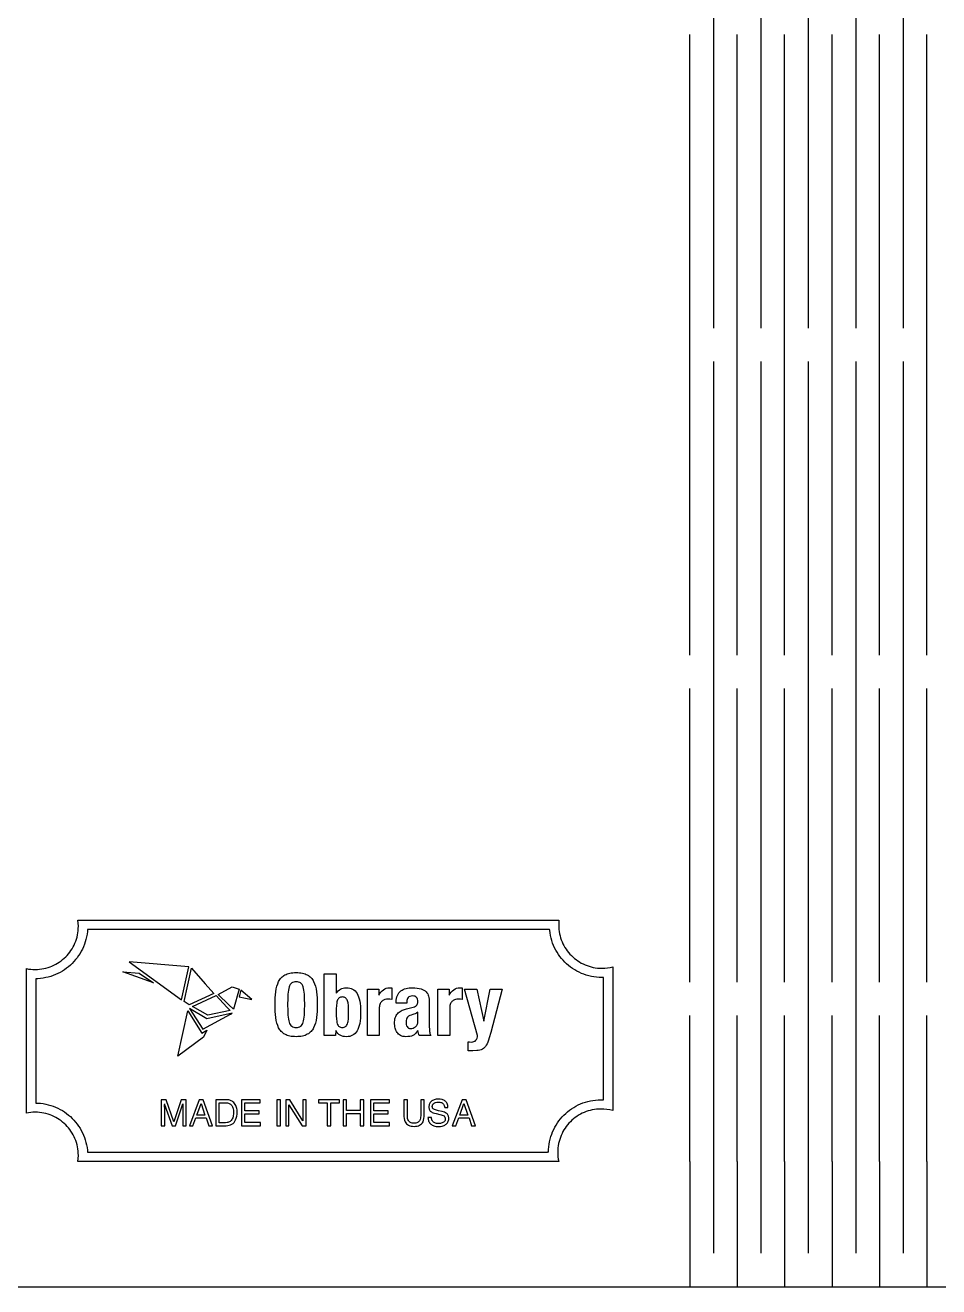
# Model space of a CAD drawing. Extents: x -104 to 104, y -72 to 72.
# Drawn here: x -69.4 to 0, y -72.4 to 23.4 of the extents above; entities that cross this region are included whole.
import ezdxf

# ---------------------------------------------------------------- set-up
doc = ezdxf.new("R2010")
doc.units = 0
doc.layers.get('0').update_dxf_attribs({"linetype": 'CONTINUOUS'})

msp = doc.modelspace()

# ---------------------------------------------------------------- linework, layer by layer
for p, q in [((-17.108, 47.559), (-17.108, 0.427)), ((-13.506, 47.559), (-13.506, 0.427)), ((-9.905, 47.559), (-9.905, 0.427)), ((-6.303, 47.559), (-6.303, 0.427)), ((-2.701, 47.559), (-2.701, 0.427)), ((-18.909, -24.409), (-18.909, 22.723)), ((-15.307, -24.409), (-15.307, 22.723)), ((-11.706, -24.409), (-11.706, 22.723)), ((-8.104, -24.409), (-8.104, 22.723)), ((-4.502, -24.409), (-4.502, 22.723)), ((-0.9, -24.409), (-0.9, 22.723)), ((-17.108, -2.113), (-17.108, -60.325)), ((-13.506, -2.113), (-13.506, -69.85)), ((-9.905, -2.113), (-9.905, -69.85)), ((-6.303, -2.113), (-6.303, -60.325)), ((-2.701, -2.113), (-2.701, -69.85)), ((-18.909, -49.246), (-18.909, -26.949)), ((-15.307, -49.246), (-15.307, -26.949)), ((-11.706, -49.246), (-11.706, -26.949)), ((-8.104, -49.246), (-8.104, -26.949)), ((-4.502, -49.246), (-4.502, -26.949)), ((-0.9, -49.246), (-0.9, -26.949)), ((-65.368, -44.557), (-28.843, -44.557)), ((-65.344, -44.781), (-65.368, -44.557)), ((-65.336, -45.01), (-65.344, -44.781)), ((-65.34, -45.179), (-65.336, -45.01)), ((-28.857, -44.734), (-28.863, -44.914)), ((-28.863, -44.914), (-28.858, -45.083)), ((-28.843, -44.557), (-28.857, -44.734)), ((-65.535, -46.139), (-65.484, -45.986)), ((-65.484, -45.986), (-65.439, -45.83)), ((-65.439, -45.83), (-65.403, -45.672)), ((-65.403, -45.672), (-65.374, -45.51)), ((-65.374, -45.51), (-65.353, -45.346)), ((-65.353, -45.346), (-65.34, -45.179)), ((-64.715, -45.812), (-64.76, -46.005)), ((-64.68, -45.616), (-64.715, -45.812)), ((-64.655, -45.417), (-64.68, -45.616)), ((-64.643, -45.259), (-64.655, -45.417)), ((-29.548, -45.259), (-64.643, -45.259)), ((-29.544, -45.321), (-29.548, -45.259)), ((-29.518, -45.52), (-29.544, -45.321)), ((-29.483, -45.716), (-29.518, -45.52)), ((-29.439, -45.909), (-29.483, -45.716)), ((-29.385, -46.098), (-29.439, -45.909)), ((-28.858, -45.083), (-28.846, -45.25)), ((-28.846, -45.25), (-28.825, -45.414)), ((-28.825, -45.414), (-28.796, -45.576)), ((-28.796, -45.576), (-28.759, -45.734)), ((-28.759, -45.734), (-28.715, -45.89)), ((-28.715, -45.89), (-28.664, -46.043)), ((-65.988, -46.974), (-65.897, -46.845)), ((-65.897, -46.845), (-65.811, -46.712)), ((-65.811, -46.712), (-65.732, -46.574)), ((-65.732, -46.574), (-65.66, -46.433)), ((-65.66, -46.433), (-65.594, -46.288)), ((-65.594, -46.288), (-65.535, -46.139)), ((-65.116, -46.909), (-65.212, -47.076)), ((-65.028, -46.738), (-65.116, -46.909)), ((-64.948, -46.561), (-65.028, -46.738)), ((-64.876, -46.38), (-64.948, -46.561)), ((-64.814, -46.195), (-64.876, -46.38)), ((-64.76, -46.005), (-64.814, -46.195)), ((-29.323, -46.284), (-29.385, -46.098)), ((-29.251, -46.465), (-29.323, -46.284)), ((-29.172, -46.641), (-29.251, -46.465)), ((-29.084, -46.813), (-29.172, -46.641)), ((-28.988, -46.98), (-29.084, -46.813)), ((-28.664, -46.043), (-28.605, -46.192)), ((-28.605, -46.192), (-28.539, -46.337)), ((-28.539, -46.337), (-28.467, -46.478)), ((-28.467, -46.478), (-28.388, -46.616)), ((-28.388, -46.616), (-28.303, -46.749)), ((-28.303, -46.749), (-28.211, -46.878)), ((-28.211, -46.878), (-28.114, -47.002)), ((-67.196, -47.968), (-67.055, -47.896)), ((-67.055, -47.896), (-66.917, -47.817)), ((-66.917, -47.817), (-66.784, -47.731)), ((-66.784, -47.731), (-66.655, -47.64)), ((-66.655, -47.64), (-66.531, -47.542)), ((-66.531, -47.542), (-66.412, -47.439)), ((-66.412, -47.439), (-66.298, -47.331)), ((-66.298, -47.331), (-66.189, -47.217)), ((-66.189, -47.217), (-66.086, -47.098)), ((-66.086, -47.098), (-65.988, -46.974)), ((-65.802, -47.827), (-65.94, -47.959)), ((-65.67, -47.689), (-65.802, -47.827)), ((-65.545, -47.544), (-65.67, -47.689)), ((-65.427, -47.394), (-65.545, -47.544)), ((-65.316, -47.238), (-65.427, -47.394)), ((-65.212, -47.076), (-65.316, -47.238)), ((-61.474, -47.71), (-57.493, -50.602)), ((-56.956, -48.099), (-61.474, -47.71)), ((-28.884, -47.142), (-28.988, -46.98)), ((-28.773, -47.298), (-28.884, -47.142)), ((-28.655, -47.448), (-28.773, -47.298)), ((-28.53, -47.592), (-28.655, -47.448)), ((-28.398, -47.731), (-28.53, -47.592)), ((-28.26, -47.862), (-28.398, -47.731)), ((-28.116, -47.987), (-28.26, -47.862)), ((-28.114, -47.002), (-28.011, -47.121)), ((-28.011, -47.121), (-27.902, -47.235)), ((-27.902, -47.235), (-27.788, -47.343)), ((-27.788, -47.343), (-27.669, -47.446)), ((-27.669, -47.446), (-27.545, -47.544)), ((-27.545, -47.544), (-27.417, -47.635)), ((-27.417, -47.635), (-27.283, -47.721)), ((-27.283, -47.721), (-27.146, -47.8)), ((-27.146, -47.8), (-27.004, -47.872)), ((-27.004, -47.872), (-26.859, -47.938)), ((-69.272, -48.227), (-69.112, -48.255)), ((-69.272, -59.2), (-69.272, -48.227)), ((-69.112, -48.255), (-68.951, -48.275)), ((-68.951, -48.275), (-68.787, -48.288)), ((-68.787, -48.288), (-68.62, -48.292)), ((-68.62, -48.292), (-68.451, -48.288)), ((-68.451, -48.288), (-68.284, -48.275)), ((-68.284, -48.275), (-68.12, -48.254)), ((-68.12, -48.254), (-67.958, -48.225)), ((-67.958, -48.225), (-67.799, -48.189)), ((-67.799, -48.189), (-67.643, -48.144)), ((-67.643, -48.144), (-67.491, -48.093)), ((-67.435, -48.814), (-67.625, -48.868)), ((-67.491, -48.093), (-67.342, -48.034)), ((-67.25, -48.752), (-67.435, -48.814)), ((-67.342, -48.034), (-67.196, -47.968)), ((-67.068, -48.68), (-67.25, -48.752)), ((-66.892, -48.6), (-67.068, -48.68)), ((-66.72, -48.512), (-66.892, -48.6)), ((-66.553, -48.417), (-66.72, -48.512)), ((-66.391, -48.313), (-66.553, -48.417)), ((-66.235, -48.202), (-66.391, -48.313)), ((-66.085, -48.084), (-66.235, -48.202)), ((-65.94, -47.959), (-66.085, -48.084)), ((-59.62, -49.317), (-61.965, -48.47)), ((-61.965, -48.47), (-60.714, -48.575)), ((-60.714, -48.575), (-59.62, -49.317)), ((-57.493, -50.602), (-56.956, -48.099)), ((-57.313, -50.735), (-56.758, -48.199)), ((-56.758, -48.199), (-55.703, -49.383)), ((-49.926, -48.921), (-49.864, -48.86)), ((-49.864, -48.86), (-49.797, -48.804)), ((-49.797, -48.804), (-49.724, -48.753)), ((-49.724, -48.753), (-49.646, -48.707)), ((-49.646, -48.707), (-49.562, -48.665)), ((-49.562, -48.665), (-49.472, -48.629)), ((-49.472, -48.629), (-49.376, -48.598)), ((-49.376, -48.598), (-49.274, -48.573)), ((-49.274, -48.573), (-49.165, -48.553)), ((-49.165, -48.553), (-49.05, -48.538)), ((-49.05, -48.538), (-48.928, -48.529)), ((-48.928, -48.529), (-48.798, -48.526)), ((-48.798, -48.526), (-48.669, -48.529)), ((-48.669, -48.529), (-48.547, -48.538)), ((-48.547, -48.538), (-48.431, -48.553)), ((-48.431, -48.553), (-48.323, -48.573)), ((-48.323, -48.573), (-48.221, -48.598)), ((-48.221, -48.598), (-48.125, -48.629)), ((-48.125, -48.629), (-48.035, -48.665)), ((-48.035, -48.665), (-47.951, -48.707)), ((-47.951, -48.707), (-47.873, -48.753)), ((-47.873, -48.753), (-47.8, -48.804)), ((-47.8, -48.804), (-47.733, -48.86)), ((-47.733, -48.86), (-47.67, -48.921)), ((-46.672, -48.618), (-45.766, -48.618)), ((-46.672, -53.305), (-46.672, -48.618)), ((-45.766, -48.618), (-45.766, -50.101)), ((-27.965, -48.106), (-28.116, -47.987)), ((-27.809, -48.217), (-27.965, -48.106)), ((-27.648, -48.32), (-27.809, -48.217)), ((-27.481, -48.416), (-27.648, -48.32)), ((-27.309, -48.504), (-27.481, -48.416)), ((-27.132, -48.584), (-27.309, -48.504)), ((-26.951, -48.656), (-27.132, -48.584)), ((-26.766, -48.718), (-26.951, -48.656)), ((-26.859, -47.938), (-26.71, -47.997)), ((-26.576, -48.772), (-26.766, -48.718)), ((-26.71, -47.997), (-26.557, -48.048)), ((-26.383, -48.817), (-26.576, -48.772)), ((-26.557, -48.048), (-26.402, -48.092)), ((-26.402, -48.092), (-26.243, -48.129)), ((-26.187, -48.852), (-26.383, -48.817)), ((-26.243, -48.129), (-26.081, -48.158)), ((-25.987, -48.877), (-26.187, -48.852)), ((-26.081, -48.158), (-25.917, -48.179)), ((-25.917, -48.179), (-25.75, -48.191)), ((-25.75, -48.191), (-25.581, -48.196)), ((-25.581, -48.196), (-25.37, -48.189)), ((-25.37, -48.189), (-25.163, -48.169)), ((-25.163, -48.169), (-24.96, -48.137)), ((-24.96, -48.137), (-24.762, -48.092)), ((-24.762, -48.092), (-24.762, -59.013)), ((-68.416, -48.989), (-68.571, -48.992)), ((-68.571, -48.992), (-68.571, -58.435)), ((-68.213, -48.973), (-68.416, -48.989)), ((-68.014, -48.948), (-68.213, -48.973)), ((-67.818, -48.913), (-68.014, -48.948)), ((-67.625, -48.868), (-67.818, -48.913)), ((-55.703, -49.383), (-55.057, -50.115)), ((-54.718, -50.182), (-53.647, -49.606)), ((-53.647, -49.606), (-53.128, -49.774)), ((-53.128, -49.774), (-53.568, -51.301)), ((-50.343, -49.98), (-50.309, -49.765)), ((-50.309, -49.765), (-50.262, -49.565)), ((-50.262, -49.565), (-50.202, -49.379)), ((-50.202, -49.379), (-50.127, -49.21)), ((-50.127, -49.21), (-50.084, -49.131)), ((-50.084, -49.131), (-50.036, -49.057)), ((-50.036, -49.057), (-49.983, -48.987)), ((-49.983, -48.987), (-49.926, -48.921)), ((-49.364, -49.733), (-49.39, -49.86)), ((-49.333, -49.621), (-49.364, -49.733)), ((-49.294, -49.524), (-49.333, -49.621)), ((-49.249, -49.442), (-49.294, -49.524)), ((-49.196, -49.373), (-49.249, -49.442)), ((-49.135, -49.317), (-49.196, -49.373)), ((-49.066, -49.275), (-49.135, -49.317)), ((-48.987, -49.245), (-49.066, -49.275)), ((-48.898, -49.228), (-48.987, -49.245)), ((-48.798, -49.222), (-48.898, -49.228)), ((-48.699, -49.228), (-48.798, -49.222)), ((-48.61, -49.245), (-48.699, -49.228)), ((-48.531, -49.275), (-48.61, -49.245)), ((-48.461, -49.317), (-48.531, -49.275)), ((-48.4, -49.373), (-48.461, -49.317)), ((-48.347, -49.442), (-48.4, -49.373)), ((-48.302, -49.524), (-48.347, -49.442)), ((-48.264, -49.621), (-48.302, -49.524)), ((-48.232, -49.733), (-48.264, -49.621)), ((-48.207, -49.86), (-48.232, -49.733)), ((-47.67, -48.921), (-47.613, -48.987)), ((-47.613, -48.987), (-47.561, -49.057)), ((-47.561, -49.057), (-47.513, -49.131)), ((-47.513, -49.131), (-47.469, -49.21)), ((-47.469, -49.21), (-47.394, -49.379)), ((-47.394, -49.379), (-47.334, -49.565)), ((-47.334, -49.565), (-47.287, -49.765)), ((-47.287, -49.765), (-47.253, -49.98)), ((-45.518, -49.844), (-45.429, -49.786)), ((-45.429, -49.786), (-45.332, -49.74)), ((-45.332, -49.74), (-45.228, -49.707)), ((-45.228, -49.707), (-45.115, -49.688)), ((-45.115, -49.688), (-44.992, -49.681)), ((-44.992, -49.681), (-44.857, -49.688)), ((-44.857, -49.688), (-44.732, -49.707)), ((-44.732, -49.707), (-44.616, -49.74)), ((-44.616, -49.74), (-44.509, -49.787)), ((-44.509, -49.787), (-44.412, -49.848)), ((-43.39, -53.305), (-43.39, -49.774)), ((-43.39, -49.774), (-42.523, -49.774)), ((-42.523, -49.774), (-42.523, -50.246)), ((-42.175, -49.835), (-42.07, -49.77)), ((-42.07, -49.77), (-41.956, -49.721)), ((-41.956, -49.721), (-41.831, -49.691)), ((-41.831, -49.691), (-41.696, -49.681)), ((-41.696, -49.681), (-41.532, -49.694)), ((-41.532, -49.694), (-41.532, -50.561)), ((-40.758, -49.862), (-40.662, -49.811)), ((-40.662, -49.811), (-40.56, -49.77)), ((-40.56, -49.77), (-40.452, -49.737)), ((-40.452, -49.737), (-40.338, -49.712)), ((-40.338, -49.712), (-40.219, -49.695)), ((-40.219, -49.695), (-40.096, -49.685)), ((-40.096, -49.685), (-39.97, -49.681)), ((-39.97, -49.681), (-39.778, -49.686)), ((-39.778, -49.686), (-39.606, -49.702)), ((-39.606, -49.702), (-39.452, -49.727)), ((-39.452, -49.727), (-39.316, -49.761)), ((-39.316, -49.761), (-39.196, -49.804)), ((-39.196, -49.804), (-39.092, -49.856)), ((-38.046, -49.774), (-37.181, -49.774)), ((-38.046, -53.305), (-38.046, -49.774)), ((-37.181, -49.774), (-37.181, -50.246)), ((-36.832, -49.835), (-36.727, -49.77)), ((-36.727, -49.77), (-36.612, -49.721)), ((-36.612, -49.721), (-36.488, -49.691)), ((-36.488, -49.691), (-36.353, -49.681)), ((-36.353, -49.681), (-36.189, -49.694)), ((-36.189, -49.694), (-36.189, -50.561)), ((-35.022, -53.305), (-36.013, -49.774)), ((-36.013, -49.774), (-35.068, -49.774)), ((-35.068, -49.774), (-34.543, -52.215)), ((-34.543, -52.215), (-34.07, -49.774)), ((-34.07, -49.774), (-33.164, -49.774)), ((-33.164, -49.774), (-34.017, -53.068)), ((-25.785, -48.892), (-25.987, -48.877)), ((-25.578, -48.897), (-25.785, -48.892)), ((-25.463, -48.894), (-25.578, -48.897)), ((-25.463, -58.194), (-25.463, -48.894)), ((-56.919, -50.967), (-57.313, -50.735)), ((-55.057, -50.115), (-56.919, -50.967)), ((-56.675, -51.113), (-54.877, -50.28)), ((-54.877, -50.28), (-54.058, -51.164)), ((-53.906, -50.971), (-54.718, -50.182)), ((-52.995, -49.858), (-53.128, -50.377)), ((-53.128, -50.377), (-52.177, -50.582)), ((-52.177, -50.582), (-52.995, -49.858)), ((-50.393, -50.961), (-50.391, -50.699)), ((-50.391, -50.699), (-50.382, -50.448)), ((-50.382, -50.448), (-50.367, -50.208)), ((-50.367, -50.208), (-50.343, -49.98)), ((-49.443, -50.527), (-49.448, -50.961)), ((-49.425, -50.161), (-49.443, -50.527)), ((-49.41, -50.002), (-49.425, -50.161)), ((-49.39, -49.86), (-49.41, -50.002)), ((-48.187, -50.002), (-48.207, -49.86)), ((-48.171, -50.161), (-48.187, -50.002)), ((-48.153, -50.527), (-48.171, -50.161)), ((-48.148, -50.961), (-48.153, -50.527)), ((-47.253, -49.98), (-47.229, -50.208)), ((-47.229, -50.208), (-47.214, -50.448)), ((-47.214, -50.448), (-47.205, -50.699)), ((-47.205, -50.699), (-47.203, -50.961)), ((-45.766, -50.101), (-45.679, -50.002)), ((-45.7, -50.748), (-45.72, -50.834)), ((-45.676, -50.67), (-45.7, -50.748)), ((-45.679, -50.002), (-45.601, -49.917)), ((-45.648, -50.602), (-45.676, -50.67)), ((-45.614, -50.542), (-45.648, -50.602)), ((-45.575, -50.492), (-45.614, -50.542)), ((-45.601, -49.917), (-45.518, -49.844)), ((-45.53, -50.451), (-45.575, -50.492)), ((-45.479, -50.419), (-45.53, -50.451)), ((-45.422, -50.396), (-45.479, -50.419)), ((-45.358, -50.382), (-45.422, -50.396)), ((-45.286, -50.377), (-45.358, -50.382)), ((-45.216, -50.382), (-45.286, -50.377)), ((-45.153, -50.396), (-45.216, -50.382)), ((-45.096, -50.419), (-45.153, -50.396)), ((-45.046, -50.451), (-45.096, -50.419)), ((-45.002, -50.492), (-45.046, -50.451)), ((-44.964, -50.542), (-45.002, -50.492)), ((-44.93, -50.602), (-44.964, -50.542)), ((-44.902, -50.67), (-44.93, -50.602)), ((-44.879, -50.748), (-44.902, -50.67)), ((-44.859, -50.834), (-44.879, -50.748)), ((-44.412, -49.848), (-44.323, -49.923)), ((-44.323, -49.923), (-44.243, -50.013)), ((-44.243, -50.013), (-44.172, -50.118)), ((-44.172, -50.118), (-44.109, -50.238)), ((-44.109, -50.238), (-44.055, -50.374)), ((-44.055, -50.374), (-44.01, -50.526)), ((-44.01, -50.526), (-43.973, -50.695)), ((-43.973, -50.695), (-43.945, -50.88)), ((-42.523, -50.246), (-42.438, -50.124)), ((-42.438, -50.124), (-42.358, -50.014)), ((-42.355, -50.775), (-42.392, -50.827)), ((-42.358, -50.014), (-42.271, -49.917)), ((-42.313, -50.729), (-42.355, -50.775)), ((-42.267, -50.689), (-42.313, -50.729)), ((-42.271, -49.917), (-42.175, -49.835)), ((-42.218, -50.654), (-42.267, -50.689)), ((-42.165, -50.625), (-42.218, -50.654)), ((-42.109, -50.6), (-42.165, -50.625)), ((-42.052, -50.581), (-42.109, -50.6)), ((-41.934, -50.556), (-42.052, -50.581)), ((-41.815, -50.548), (-41.934, -50.556)), ((-41.673, -50.552), (-41.815, -50.548)), ((-41.532, -50.561), (-41.673, -50.552)), ((-41.21, -50.771), (-41.204, -50.625)), ((-41.21, -50.856), (-41.21, -50.771)), ((-41.204, -50.625), (-41.185, -50.49)), ((-41.185, -50.49), (-41.154, -50.368)), ((-41.154, -50.368), (-41.112, -50.257)), ((-41.112, -50.257), (-41.06, -50.158)), ((-41.06, -50.158), (-40.998, -50.068)), ((-40.998, -50.068), (-40.926, -49.99)), ((-40.926, -49.99), (-40.846, -49.921)), ((-40.846, -49.921), (-40.758, -49.862)), ((-40.39, -50.659), (-40.397, -50.758)), ((-40.397, -50.758), (-40.397, -50.856)), ((-40.37, -50.57), (-40.39, -50.659)), ((-40.336, -50.491), (-40.37, -50.57)), ((-40.29, -50.425), (-40.336, -50.491)), ((-40.23, -50.371), (-40.29, -50.425)), ((-40.158, -50.331), (-40.23, -50.371)), ((-40.073, -50.307), (-40.158, -50.331)), ((-39.976, -50.298), (-40.073, -50.307)), ((-39.872, -50.306), (-39.976, -50.298)), ((-39.783, -50.328), (-39.872, -50.306)), ((-39.711, -50.365), (-39.783, -50.328)), ((-39.653, -50.414), (-39.711, -50.365)), ((-39.61, -50.476), (-39.653, -50.414)), ((-39.579, -50.55), (-39.61, -50.476)), ((-39.562, -50.636), (-39.579, -50.55)), ((-39.556, -50.732), (-39.562, -50.636)), ((-39.561, -50.814), (-39.556, -50.732)), ((-39.092, -49.856), (-39.002, -49.916)), ((-39.002, -49.916), (-38.926, -49.984)), ((-38.926, -49.984), (-38.863, -50.059)), ((-38.863, -50.059), (-38.811, -50.142)), ((-38.811, -50.142), (-38.77, -50.231)), ((-38.77, -50.231), (-38.738, -50.326)), ((-38.738, -50.326), (-38.715, -50.428)), ((-38.715, -50.428), (-38.7, -50.535)), ((-38.7, -50.535), (-38.692, -50.647)), ((-38.692, -50.647), (-38.69, -50.764)), ((-38.69, -50.764), (-38.69, -52.622)), ((-37.181, -50.246), (-37.095, -50.124)), ((-37.095, -50.124), (-37.015, -50.014)), ((-37.012, -50.775), (-37.049, -50.827)), ((-37.015, -50.014), (-36.928, -49.917)), ((-36.97, -50.729), (-37.012, -50.775)), ((-36.924, -50.689), (-36.97, -50.729)), ((-36.928, -49.917), (-36.832, -49.835)), ((-36.875, -50.654), (-36.924, -50.689)), ((-36.822, -50.625), (-36.875, -50.654)), ((-36.766, -50.6), (-36.822, -50.625)), ((-36.709, -50.581), (-36.766, -50.6)), ((-36.591, -50.556), (-36.709, -50.581)), ((-36.472, -50.548), (-36.591, -50.556)), ((-36.33, -50.552), (-36.472, -50.548)), ((-36.189, -50.561), (-36.33, -50.552)), ((-57.78, -54.88), (-57.026, -51.422)), ((-57.026, -51.422), (-55.954, -53.116)), ((-55.585, -52.03), (-56.898, -51.252)), ((-56.898, -51.252), (-55.88, -52.833)), ((-55.502, -51.756), (-56.675, -51.113)), ((-55.88, -52.833), (-53.773, -51.679)), ((-53.658, -51.612), (-55.585, -52.03)), ((-53.801, -51.414), (-55.502, -51.756)), ((-54.058, -51.164), (-53.801, -51.414)), ((-53.568, -51.301), (-53.906, -50.971)), ((-53.773, -51.679), (-53.658, -51.612)), ((-50.391, -51.223), (-50.393, -50.961)), ((-50.382, -51.475), (-50.391, -51.223)), ((-50.367, -51.715), (-50.382, -51.475)), ((-50.343, -51.943), (-50.367, -51.715)), ((-49.448, -50.961), (-49.443, -51.398)), ((-49.443, -51.398), (-49.425, -51.765)), ((-48.171, -51.765), (-48.153, -51.398)), ((-48.153, -51.398), (-48.148, -50.961)), ((-47.229, -51.715), (-47.253, -51.943)), ((-47.214, -51.475), (-47.229, -51.715)), ((-47.205, -51.223), (-47.214, -51.475)), ((-47.203, -50.961), (-47.205, -51.223)), ((-45.762, -51.269), (-45.766, -51.539)), ((-45.766, -51.539), (-45.762, -51.809)), ((-45.747, -51.033), (-45.762, -51.269)), ((-45.72, -50.834), (-45.747, -51.033)), ((-44.832, -51.033), (-44.859, -50.834)), ((-44.818, -51.269), (-44.832, -51.033)), ((-44.814, -51.539), (-44.818, -51.269)), ((-44.818, -51.809), (-44.814, -51.539)), ((-43.945, -50.88), (-43.924, -51.082)), ((-43.924, -51.082), (-43.912, -51.302)), ((-43.912, -51.302), (-43.908, -51.539)), ((-43.908, -51.539), (-43.912, -51.776)), ((-42.48, -51.099), (-42.484, -51.184)), ((-42.484, -51.184), (-42.484, -53.305)), ((-42.468, -51.021), (-42.48, -51.099)), ((-42.449, -50.95), (-42.468, -51.021)), ((-42.424, -50.886), (-42.449, -50.95)), ((-42.392, -50.827), (-42.424, -50.886)), ((-40.397, -50.856), (-41.21, -50.856)), ((-41.204, -51.79), (-41.16, -51.717)), ((-41.16, -51.717), (-41.109, -51.65)), ((-41.109, -51.65), (-41.051, -51.588)), ((-41.051, -51.588), (-40.985, -51.532)), ((-40.985, -51.532), (-40.912, -51.481)), ((-40.912, -51.481), (-40.832, -51.434)), ((-40.832, -51.434), (-40.743, -51.391)), ((-40.743, -51.391), (-40.647, -51.352)), ((-40.647, -51.352), (-40.429, -51.283)), ((-40.429, -51.283), (-39.917, -51.145)), ((-39.943, -51.716), (-40.071, -51.75)), ((-39.853, -51.69), (-39.943, -51.716)), ((-39.917, -51.145), (-39.824, -51.116)), ((-39.755, -51.652), (-39.853, -51.69)), ((-39.824, -51.116), (-39.747, -51.083)), ((-39.654, -51.602), (-39.755, -51.652)), ((-39.747, -51.083), (-39.685, -51.045)), ((-39.685, -51.045), (-39.636, -51)), ((-39.556, -51.539), (-39.654, -51.602)), ((-39.636, -51), (-39.599, -50.947)), ((-39.599, -50.947), (-39.575, -50.886)), ((-39.575, -50.886), (-39.561, -50.814)), ((-39.556, -52.234), (-39.556, -51.539)), ((-37.137, -51.099), (-37.141, -51.184)), ((-37.141, -51.184), (-37.141, -53.305)), ((-37.125, -51.021), (-37.137, -51.099)), ((-37.106, -50.95), (-37.125, -51.021)), ((-37.081, -50.886), (-37.106, -50.95)), ((-37.049, -50.827), (-37.081, -50.886)), ((-50.309, -52.157), (-50.343, -51.943)), ((-50.262, -52.358), (-50.309, -52.157)), ((-50.202, -52.543), (-50.262, -52.358)), ((-50.127, -52.713), (-50.202, -52.543)), ((-49.425, -51.765), (-49.41, -51.923)), ((-49.41, -51.923), (-49.39, -52.065)), ((-49.39, -52.065), (-49.364, -52.192)), ((-49.364, -52.192), (-49.333, -52.303)), ((-49.333, -52.303), (-49.294, -52.4)), ((-49.294, -52.4), (-49.249, -52.482)), ((-49.249, -52.482), (-49.196, -52.551)), ((-49.196, -52.551), (-49.135, -52.606)), ((-49.135, -52.606), (-49.066, -52.648)), ((-49.066, -52.648), (-48.987, -52.677)), ((-48.987, -52.677), (-48.898, -52.695)), ((-48.898, -52.695), (-48.798, -52.7)), ((-48.798, -52.7), (-48.699, -52.695)), ((-48.699, -52.695), (-48.61, -52.677)), ((-48.61, -52.677), (-48.531, -52.648)), ((-48.531, -52.648), (-48.461, -52.606)), ((-48.461, -52.606), (-48.4, -52.551)), ((-48.4, -52.551), (-48.347, -52.482)), ((-48.347, -52.482), (-48.302, -52.4)), ((-48.302, -52.4), (-48.264, -52.303)), ((-48.264, -52.303), (-48.232, -52.192)), ((-48.232, -52.192), (-48.207, -52.065)), ((-48.207, -52.065), (-48.187, -51.923)), ((-48.187, -51.923), (-48.171, -51.765)), ((-47.394, -52.543), (-47.469, -52.713)), ((-47.334, -52.358), (-47.394, -52.543)), ((-47.287, -52.157), (-47.334, -52.358)), ((-47.253, -51.943), (-47.287, -52.157)), ((-45.762, -51.809), (-45.747, -52.044)), ((-45.747, -52.044), (-45.72, -52.244)), ((-45.72, -52.244), (-45.7, -52.33)), ((-45.7, -52.33), (-45.676, -52.408)), ((-45.676, -52.408), (-45.648, -52.476)), ((-45.648, -52.476), (-45.614, -52.535)), ((-45.614, -52.535), (-45.575, -52.586)), ((-45.575, -52.586), (-45.53, -52.627)), ((-45.53, -52.627), (-45.479, -52.659)), ((-45.479, -52.659), (-45.422, -52.682)), ((-45.422, -52.682), (-45.358, -52.696)), ((-45.358, -52.696), (-45.286, -52.7)), ((-45.286, -52.7), (-45.216, -52.696)), ((-45.216, -52.696), (-45.153, -52.682)), ((-45.153, -52.682), (-45.096, -52.659)), ((-45.096, -52.659), (-45.046, -52.627)), ((-45.046, -52.627), (-45.002, -52.586)), ((-45.002, -52.586), (-44.964, -52.535)), ((-44.964, -52.535), (-44.93, -52.476)), ((-44.93, -52.476), (-44.902, -52.408)), ((-44.902, -52.408), (-44.879, -52.33)), ((-44.879, -52.33), (-44.859, -52.244)), ((-44.859, -52.244), (-44.832, -52.044)), ((-44.832, -52.044), (-44.818, -51.809)), ((-44.01, -52.551), (-44.055, -52.703)), ((-43.973, -52.383), (-44.01, -52.551)), ((-43.945, -52.198), (-43.973, -52.383)), ((-43.924, -51.996), (-43.945, -52.198)), ((-43.912, -51.776), (-43.924, -51.996)), ((-41.322, -52.385), (-41.318, -52.266)), ((-41.311, -52.565), (-41.322, -52.385)), ((-41.318, -52.266), (-41.309, -52.155)), ((-41.297, -52.654), (-41.311, -52.565)), ((-41.309, -52.155), (-41.293, -52.052)), ((-41.277, -52.743), (-41.297, -52.654)), ((-41.293, -52.052), (-41.27, -51.958)), ((-41.27, -51.958), (-41.24, -51.87)), ((-41.24, -51.87), (-41.204, -51.79)), ((-40.449, -52.175), (-40.455, -52.287)), ((-40.455, -52.287), (-40.451, -52.386)), ((-40.451, -52.386), (-40.436, -52.478)), ((-40.427, -52.076), (-40.449, -52.175)), ((-40.436, -52.478), (-40.411, -52.561)), ((-40.39, -51.989), (-40.427, -52.076)), ((-40.411, -52.561), (-40.376, -52.634)), ((-40.337, -51.913), (-40.39, -51.989)), ((-40.376, -52.634), (-40.329, -52.695)), ((-40.267, -51.848), (-40.337, -51.913)), ((-40.329, -52.695), (-40.27, -52.74)), ((-40.178, -51.794), (-40.267, -51.848)), ((-40.071, -51.75), (-40.178, -51.794)), ((-39.831, -52.709), (-39.744, -52.652)), ((-39.744, -52.652), (-39.705, -52.617)), ((-39.705, -52.617), (-39.669, -52.577)), ((-39.669, -52.577), (-39.637, -52.532)), ((-39.637, -52.532), (-39.609, -52.483)), ((-39.609, -52.483), (-39.587, -52.428)), ((-39.587, -52.428), (-39.57, -52.369)), ((-39.57, -52.369), (-39.56, -52.304)), ((-39.56, -52.304), (-39.556, -52.234)), ((-38.69, -52.622), (-38.685, -52.838)), ((-18.909, -62.865), (-18.909, -51.785)), ((-15.307, -62.865), (-15.307, -51.785)), ((-11.706, -62.865), (-11.706, -51.785)), ((-8.104, -62.865), (-8.104, -51.785)), ((-4.502, -62.865), (-4.502, -51.785)), ((-0.9, -62.865), (-0.9, -51.785)), ((-55.832, -53.441), (-57.78, -54.88)), ((-55.954, -53.116), (-55.591, -52.905)), ((-55.591, -52.905), (-55.832, -53.441)), ((-50.084, -52.792), (-50.127, -52.713)), ((-50.036, -52.866), (-50.084, -52.792)), ((-49.983, -52.936), (-50.036, -52.866)), ((-49.926, -53.002), (-49.983, -52.936)), ((-49.864, -53.062), (-49.926, -53.002)), ((-49.797, -53.119), (-49.864, -53.062)), ((-49.724, -53.17), (-49.797, -53.119)), ((-49.646, -53.216), (-49.724, -53.17)), ((-49.562, -53.258), (-49.646, -53.216)), ((-49.472, -53.294), (-49.562, -53.258)), ((-49.376, -53.325), (-49.472, -53.294)), ((-49.274, -53.35), (-49.376, -53.325)), ((-49.165, -53.37), (-49.274, -53.35)), ((-49.05, -53.385), (-49.165, -53.37)), ((-48.928, -53.394), (-49.05, -53.385)), ((-48.798, -53.397), (-48.928, -53.394)), ((-48.669, -53.394), (-48.798, -53.397)), ((-48.547, -53.385), (-48.669, -53.394)), ((-48.431, -53.37), (-48.547, -53.385)), ((-48.323, -53.35), (-48.431, -53.37)), ((-48.221, -53.325), (-48.323, -53.35)), ((-48.125, -53.294), (-48.221, -53.325)), ((-48.035, -53.258), (-48.125, -53.294)), ((-47.951, -53.216), (-48.035, -53.258)), ((-47.873, -53.17), (-47.951, -53.216)), ((-47.8, -53.119), (-47.873, -53.17)), ((-47.733, -53.062), (-47.8, -53.119)), ((-47.67, -53.002), (-47.733, -53.062)), ((-47.613, -52.936), (-47.67, -53.002)), ((-47.561, -52.866), (-47.613, -52.936)), ((-47.513, -52.792), (-47.561, -52.866)), ((-47.469, -52.713), (-47.513, -52.792)), ((-45.806, -53.305), (-46.672, -53.305)), ((-45.792, -52.93), (-45.806, -53.305)), ((-45.716, -53.045), (-45.792, -52.93)), ((-45.634, -53.142), (-45.716, -53.045)), ((-45.546, -53.222), (-45.634, -53.142)), ((-45.451, -53.286), (-45.546, -53.222)), ((-45.349, -53.336), (-45.451, -53.286)), ((-45.238, -53.37), (-45.349, -53.336)), ((-45.12, -53.39), (-45.238, -53.37)), ((-44.992, -53.397), (-45.12, -53.39)), ((-44.857, -53.39), (-44.992, -53.397)), ((-44.732, -53.371), (-44.857, -53.39)), ((-44.616, -53.338), (-44.732, -53.371)), ((-44.509, -53.291), (-44.616, -53.338)), ((-44.412, -53.23), (-44.509, -53.291)), ((-44.323, -53.155), (-44.412, -53.23)), ((-44.243, -53.065), (-44.323, -53.155)), ((-44.172, -52.96), (-44.243, -53.065)), ((-44.109, -52.84), (-44.172, -52.96)), ((-44.055, -52.703), (-44.109, -52.84)), ((-42.484, -53.305), (-43.39, -53.305)), ((-41.251, -52.83), (-41.277, -52.743)), ((-41.218, -52.913), (-41.251, -52.83)), ((-41.178, -52.993), (-41.218, -52.913)), ((-41.131, -53.068), (-41.178, -52.993)), ((-41.077, -53.138), (-41.131, -53.068)), ((-41.015, -53.201), (-41.077, -53.138)), ((-40.946, -53.257), (-41.015, -53.201)), ((-40.868, -53.305), (-40.946, -53.257)), ((-40.781, -53.344), (-40.868, -53.305)), ((-40.686, -53.373), (-40.781, -53.344)), ((-40.582, -53.39), (-40.686, -53.373)), ((-40.469, -53.397), (-40.582, -53.39)), ((-40.314, -53.392), (-40.469, -53.397)), ((-40.175, -53.376), (-40.314, -53.392)), ((-40.27, -52.74), (-40.236, -52.757)), ((-40.236, -52.757), (-40.198, -52.769)), ((-40.198, -52.769), (-40.158, -52.777)), ((-40.049, -53.348), (-40.175, -53.376)), ((-40.158, -52.777), (-40.114, -52.779)), ((-40.114, -52.779), (-40.02, -52.772)), ((-39.935, -53.305), (-40.049, -53.348)), ((-40.02, -52.772), (-39.924, -52.749)), ((-39.832, -53.244), (-39.935, -53.305)), ((-39.924, -52.749), (-39.831, -52.709)), ((-39.738, -53.164), (-39.832, -53.244)), ((-39.651, -53.062), (-39.738, -53.164)), ((-39.556, -52.937), (-39.651, -53.062)), ((-39.513, -53.123), (-39.556, -52.937)), ((-39.483, -53.217), (-39.513, -53.123)), ((-39.445, -53.305), (-39.483, -53.217)), ((-38.579, -53.305), (-39.445, -53.305)), ((-38.685, -52.838), (-38.669, -53.01)), ((-38.669, -53.01), (-38.654, -53.086)), ((-38.654, -53.086), (-38.635, -53.158)), ((-38.635, -53.158), (-38.579, -53.305)), ((-37.141, -53.305), (-38.046, -53.305)), ((-35.149, -53.672), (-35.099, -53.601)), ((-35.099, -53.601), (-35.062, -53.515)), ((-35.062, -53.515), (-35.037, -53.417)), ((-35.037, -53.417), (-35.022, -53.305)), ((-34.188, -53.65), (-34.245, -53.801)), ((-34.132, -53.479), (-34.188, -53.65)), ((-34.017, -53.068), (-34.132, -53.479)), ((-35.744, -53.784), (-35.626, -53.798)), ((-35.744, -54.46), (-35.744, -53.784)), ((-35.376, -54.46), (-35.744, -54.46)), ((-35.626, -53.798), (-35.508, -53.803)), ((-35.508, -53.803), (-35.392, -53.795)), ((-35.392, -53.795), (-35.295, -53.77)), ((-35.089, -54.45), (-35.376, -54.46)), ((-35.295, -53.77), (-35.214, -53.728)), ((-35.214, -53.728), (-35.149, -53.672)), ((-34.966, -54.436), (-35.089, -54.45)), ((-34.854, -54.414), (-34.966, -54.436)), ((-34.752, -54.383), (-34.854, -54.414)), ((-34.66, -54.341), (-34.752, -54.383)), ((-34.577, -54.288), (-34.66, -54.341)), ((-34.5, -54.222), (-34.577, -54.288)), ((-34.43, -54.141), (-34.5, -54.222)), ((-34.364, -54.045), (-34.43, -54.141)), ((-34.303, -53.932), (-34.364, -54.045)), ((-34.245, -53.801), (-34.303, -53.932)), ((-68.571, -58.435), (-68.416, -58.439)), ((-68.416, -58.439), (-68.213, -58.454)), ((-58.66, -58.183), (-59.038, -58.183)), ((-59.038, -58.183), (-59.038, -60.156)), ((-58.092, -59.854), (-58.66, -58.183)), ((-57.525, -58.183), (-58.092, -59.854)), ((-57.147, -58.183), (-57.525, -58.183)), ((-57.147, -60.156), (-57.147, -58.183)), ((-56.157, -58.183), (-56.905, -60.156)), ((-55.854, -58.183), (-56.157, -58.183)), ((-55.143, -60.156), (-55.854, -58.183)), ((-54.909, -58.183), (-54.909, -60.156)), ((-54.107, -58.183), (-54.909, -58.183)), ((-54.637, -58.41), (-54.16, -58.41)), ((-54.637, -59.93), (-54.637, -58.41)), ((-54.16, -58.41), (-54.084, -58.413)), ((-54.008, -58.187), (-54.107, -58.183)), ((-54.084, -58.413), (-54.013, -58.423)), ((-54.013, -58.423), (-53.947, -58.439)), ((-53.915, -58.201), (-54.008, -58.187)), ((-53.947, -58.439), (-53.886, -58.462)), ((-53.827, -58.224), (-53.915, -58.201)), ((-53.745, -58.256), (-53.827, -58.224)), ((-53.668, -58.296), (-53.745, -58.256)), ((-53.597, -58.346), (-53.668, -58.296)), ((-53.532, -58.404), (-53.597, -58.346)), ((-53.472, -58.47), (-53.532, -58.404)), ((-52.958, -58.183), (-52.958, -60.156)), ((-51.521, -58.183), (-52.958, -58.183)), ((-52.701, -58.425), (-51.521, -58.425)), ((-52.701, -59.022), (-52.701, -58.425)), ((-51.521, -58.425), (-51.521, -58.183)), ((-49.994, -58.183), (-50.259, -58.183)), ((-50.259, -58.183), (-50.259, -60.156)), ((-49.994, -60.156), (-49.994, -58.183)), ((-49.593, -58.183), (-49.593, -60.156)), ((-49.283, -58.183), (-49.593, -58.183)), ((-48.285, -59.786), (-49.283, -58.183)), ((-48.285, -58.183), (-48.285, -59.786)), ((-48.028, -58.183), (-48.285, -58.183)), ((-48.028, -60.156), (-48.028, -58.183)), ((-45.495, -58.183), (-47.098, -58.183)), ((-47.098, -58.183), (-47.098, -58.417)), ((-47.098, -58.417), (-46.433, -58.417)), ((-46.433, -58.417), (-46.433, -60.156)), ((-46.168, -58.417), (-45.495, -58.417)), ((-46.168, -60.156), (-46.168, -58.417)), ((-45.495, -58.417), (-45.495, -58.183)), ((-45.23, -58.183), (-45.23, -60.156)), ((-44.966, -58.183), (-45.23, -58.183)), ((-44.966, -59), (-44.966, -58.183)), ((-43.665, -58.183), (-43.937, -58.183)), ((-43.937, -58.183), (-43.937, -59)), ((-43.665, -60.156), (-43.665, -58.183)), ((-43.158, -58.183), (-43.158, -60.156)), ((-41.722, -58.183), (-43.158, -58.183)), ((-42.901, -59.022), (-42.901, -58.425)), ((-42.901, -58.425), (-41.722, -58.425)), ((-41.722, -58.425), (-41.722, -58.183)), ((-40.625, -58.183), (-40.625, -59.294)), ((-40.353, -58.183), (-40.625, -58.183)), ((-40.353, -59.4), (-40.353, -58.183)), ((-39.34, -58.183), (-39.34, -59.4)), ((-39.068, -58.183), (-39.34, -58.183)), ((-39.068, -59.294), (-39.068, -58.183)), ((-38.646, -58.445), (-38.672, -58.498)), ((-38.614, -58.395), (-38.646, -58.445)), ((-38.577, -58.349), (-38.614, -58.395)), ((-38.534, -58.307), (-38.577, -58.349)), ((-38.486, -58.269), (-38.534, -58.307)), ((-38.433, -58.235), (-38.486, -58.269)), ((-38.375, -58.206), (-38.433, -58.235)), ((-38.311, -58.182), (-38.375, -58.206)), ((-38.359, -58.465), (-38.297, -58.424)), ((-38.243, -58.163), (-38.311, -58.182)), ((-38.297, -58.424), (-38.22, -58.392)), ((-38.17, -58.149), (-38.243, -58.163)), ((-38.22, -58.392), (-38.127, -58.372)), ((-38.092, -58.14), (-38.17, -58.149)), ((-38.127, -58.372), (-38.016, -58.364)), ((-38.009, -58.138), (-38.092, -58.14)), ((-38.016, -58.364), (-37.884, -58.374)), ((-37.86, -58.146), (-38.009, -58.138)), ((-37.884, -58.374), (-37.824, -58.387)), ((-37.721, -58.174), (-37.86, -58.146)), ((-37.824, -58.387), (-37.77, -58.404)), ((-37.77, -58.404), (-37.721, -58.426)), ((-37.656, -58.195), (-37.721, -58.174)), ((-37.721, -58.426), (-37.677, -58.454)), ((-37.595, -58.22), (-37.656, -58.195)), ((-37.538, -58.251), (-37.595, -58.22)), ((-37.485, -58.287), (-37.538, -58.251)), ((-37.437, -58.328), (-37.485, -58.287)), ((-37.395, -58.374), (-37.437, -58.328)), ((-37.358, -58.425), (-37.395, -58.374)), ((-37.326, -58.482), (-37.358, -58.425)), ((-36.194, -58.183), (-36.943, -60.156)), ((-35.892, -58.183), (-36.194, -58.183)), ((-35.181, -60.156), (-35.892, -58.183)), ((-27.203, -58.502), (-27.022, -58.43)), ((-27.022, -58.43), (-26.837, -58.367)), ((-26.837, -58.367), (-26.648, -58.314)), ((-26.648, -58.314), (-26.455, -58.269)), ((-26.455, -58.269), (-26.259, -58.234)), ((-26.259, -58.234), (-26.06, -58.209)), ((-26.06, -58.209), (-25.858, -58.193)), ((-25.858, -58.193), (-25.65, -58.188)), ((-25.65, -58.188), (-25.463, -58.194)), ((-69.112, -59.172), (-69.272, -59.2)), ((-68.951, -59.152), (-69.112, -59.172)), ((-68.787, -59.14), (-68.951, -59.152)), ((-68.62, -59.136), (-68.787, -59.14)), ((-68.451, -59.14), (-68.62, -59.136)), ((-68.284, -59.153), (-68.451, -59.14)), ((-68.12, -59.173), (-68.284, -59.153)), ((-68.213, -58.454), (-68.014, -58.48)), ((-67.958, -59.202), (-68.12, -59.173)), ((-68.014, -58.48), (-67.818, -58.515)), ((-67.799, -59.239), (-67.958, -59.202)), ((-67.818, -58.515), (-67.624, -58.559)), ((-67.643, -59.283), (-67.799, -59.239)), ((-67.491, -59.335), (-67.643, -59.283)), ((-67.624, -58.559), (-67.435, -58.613)), ((-67.342, -59.394), (-67.491, -59.335)), ((-67.435, -58.613), (-67.25, -58.676)), ((-67.196, -59.459), (-67.342, -59.394)), ((-67.25, -58.676), (-67.068, -58.747)), ((-67.068, -58.747), (-66.892, -58.827)), ((-66.892, -58.827), (-66.72, -58.915)), ((-66.72, -58.915), (-66.553, -59.011)), ((-66.553, -59.011), (-66.391, -59.115)), ((-66.391, -59.115), (-66.235, -59.226)), ((-66.235, -59.226), (-66.084, -59.344)), ((-66.084, -59.344), (-65.94, -59.469)), ((-58.788, -58.493), (-58.788, -58.553)), ((-58.788, -58.553), (-58.221, -60.156)), ((-58.781, -58.992), (-58.788, -58.553)), ((-58.781, -60.156), (-58.781, -58.992)), ((-57.964, -60.156), (-57.397, -58.493)), ((-57.401, -58.793), (-57.404, -58.992)), ((-57.404, -58.992), (-57.404, -60.156)), ((-57.397, -58.493), (-57.401, -58.793)), ((-56.338, -59.347), (-56.021, -58.478)), ((-55.726, -59.347), (-56.338, -59.347)), ((-56.021, -58.478), (-55.726, -59.347)), ((-53.886, -58.462), (-53.831, -58.491)), ((-53.831, -58.491), (-53.781, -58.527)), ((-53.781, -58.527), (-53.735, -58.568)), ((-53.735, -58.568), (-53.695, -58.615)), ((-53.695, -58.615), (-53.66, -58.668)), ((-53.66, -58.668), (-53.63, -58.726)), ((-53.63, -58.726), (-53.605, -58.79)), ((-53.605, -58.79), (-53.584, -58.86)), ((-53.571, -59.393), (-53.59, -59.484)), ((-53.584, -58.86), (-53.557, -59.014)), ((-53.554, -59.285), (-53.571, -59.393)), ((-53.557, -59.014), (-53.548, -59.189)), ((-53.548, -59.189), (-53.554, -59.285)), ((-53.427, -58.538), (-53.472, -58.47)), ((-53.387, -58.61), (-53.427, -58.538)), ((-53.354, -58.687), (-53.387, -58.61)), ((-53.326, -58.769), (-53.354, -58.687)), ((-53.304, -58.855), (-53.326, -58.769)), ((-53.308, -59.44), (-53.284, -59.291)), ((-53.288, -58.944), (-53.304, -58.855)), ((-53.279, -59.038), (-53.288, -58.944)), ((-53.284, -59.291), (-53.276, -59.136)), ((-53.276, -59.136), (-53.279, -59.038)), ((-51.605, -59.022), (-52.701, -59.022)), ((-52.701, -59.249), (-51.605, -59.249)), ((-52.701, -59.922), (-52.701, -59.249)), ((-51.605, -59.249), (-51.605, -59.022)), ((-49.344, -58.561), (-48.33, -60.156)), ((-49.344, -60.156), (-49.344, -58.561)), ((-43.937, -59), (-44.966, -59)), ((-44.966, -59.234), (-43.937, -59.234)), ((-44.966, -60.156), (-44.966, -59.234)), ((-43.937, -59.234), (-43.937, -60.156)), ((-41.805, -59.022), (-42.901, -59.022)), ((-42.901, -59.922), (-42.901, -59.249)), ((-42.901, -59.249), (-41.805, -59.249)), ((-41.805, -59.249), (-41.805, -59.022)), ((-40.625, -59.294), (-40.618, -59.466)), ((-40.349, -59.504), (-40.353, -59.4)), ((-39.34, -59.4), (-39.344, -59.503)), ((-39.074, -59.466), (-39.068, -59.294)), ((-38.717, -58.677), (-38.72, -58.742)), ((-38.72, -58.742), (-38.717, -58.803)), ((-38.708, -58.614), (-38.717, -58.677)), ((-38.717, -58.803), (-38.707, -58.859)), ((-38.693, -58.555), (-38.708, -58.614)), ((-38.707, -58.859), (-38.692, -58.911)), ((-38.672, -58.498), (-38.693, -58.555)), ((-38.692, -58.911), (-38.671, -58.959)), ((-38.671, -58.959), (-38.644, -59.003)), ((-38.644, -59.003), (-38.611, -59.043)), ((-38.611, -59.043), (-38.574, -59.08)), ((-38.574, -59.08), (-38.531, -59.113)), ((-38.531, -59.113), (-38.465, -59.147)), ((-38.465, -59.147), (-38.382, -59.18)), ((-38.463, -58.697), (-38.456, -58.633)), ((-38.455, -58.765), (-38.463, -58.697)), ((-38.456, -58.633), (-38.438, -58.572)), ((-38.433, -58.823), (-38.455, -58.765)), ((-38.438, -58.572), (-38.405, -58.515)), ((-38.396, -58.87), (-38.433, -58.823)), ((-38.405, -58.515), (-38.359, -58.465)), ((-38.342, -58.909), (-38.396, -58.87)), ((-38.382, -59.18), (-38.281, -59.212)), ((-38.289, -58.933), (-38.342, -58.909)), ((-38.212, -58.959), (-38.289, -58.933)), ((-38.281, -59.212), (-38.16, -59.241)), ((-37.986, -59.015), (-38.212, -58.959)), ((-38.16, -59.241), (-37.888, -59.302)), ((-37.706, -59.075), (-37.986, -59.015)), ((-37.888, -59.302), (-37.787, -59.326)), ((-37.787, -59.326), (-37.701, -59.353)), ((-37.532, -59.134), (-37.706, -59.075)), ((-37.701, -59.353), (-37.628, -59.383)), ((-37.677, -58.454), (-37.64, -58.486)), ((-37.64, -58.486), (-37.608, -58.523)), ((-37.628, -59.383), (-37.57, -59.415)), ((-37.608, -58.523), (-37.577, -58.568)), ((-37.577, -58.568), (-37.551, -58.624)), ((-37.551, -58.624), (-37.532, -58.69)), ((-37.532, -58.69), (-37.517, -58.765)), ((-37.459, -59.167), (-37.532, -59.134)), ((-37.517, -58.765), (-37.268, -58.765)), ((-37.396, -59.204), (-37.459, -59.167)), ((-37.354, -59.24), (-37.396, -59.204)), ((-37.316, -59.28), (-37.354, -59.24)), ((-37.301, -58.544), (-37.326, -58.482)), ((-37.283, -59.325), (-37.316, -59.28)), ((-37.283, -58.612), (-37.301, -58.544)), ((-37.272, -58.686), (-37.283, -58.612)), ((-37.257, -59.373), (-37.283, -59.325)), ((-37.268, -58.765), (-37.272, -58.686)), ((-37.235, -59.425), (-37.257, -59.373)), ((-36.376, -59.347), (-36.058, -58.478)), ((-35.763, -59.347), (-36.376, -59.347)), ((-36.058, -58.478), (-35.763, -59.347)), ((-28.601, -59.494), (-28.469, -59.355)), ((-28.469, -59.355), (-28.331, -59.224)), ((-28.331, -59.224), (-28.186, -59.098)), ((-28.186, -59.098), (-28.036, -58.98)), ((-28.036, -58.98), (-27.88, -58.869)), ((-27.88, -58.869), (-27.719, -58.766)), ((-27.719, -58.766), (-27.552, -58.67)), ((-27.552, -58.67), (-27.38, -58.581)), ((-27.354, -59.365), (-27.487, -59.45)), ((-27.38, -58.581), (-27.203, -58.502)), ((-27.217, -59.286), (-27.354, -59.365)), ((-27.075, -59.214), (-27.217, -59.286)), ((-26.93, -59.148), (-27.075, -59.214)), ((-26.781, -59.089), (-26.93, -59.148)), ((-26.629, -59.037), (-26.781, -59.089)), ((-26.473, -58.993), (-26.629, -59.037)), ((-26.314, -58.957), (-26.473, -58.993)), ((-26.153, -58.928), (-26.314, -58.957)), ((-25.989, -58.907), (-26.153, -58.928)), ((-25.822, -58.894), (-25.989, -58.907)), ((-25.653, -58.89), (-25.822, -58.894)), ((-25.423, -58.898), (-25.653, -58.89)), ((-25.197, -58.921), (-25.423, -58.898)), ((-24.977, -58.959), (-25.197, -58.921)), ((-24.762, -59.013), (-24.977, -58.959)), ((-67.055, -59.532), (-67.196, -59.459)), ((-66.917, -59.611), (-67.055, -59.532)), ((-66.784, -59.696), (-66.917, -59.611)), ((-66.655, -59.788), (-66.784, -59.696)), ((-66.531, -59.885), (-66.655, -59.788)), ((-66.412, -59.989), (-66.531, -59.885)), ((-66.298, -60.097), (-66.412, -59.989)), ((-66.189, -60.211), (-66.298, -60.097)), ((-66.086, -60.33), (-66.189, -60.211)), ((-65.988, -60.454), (-66.086, -60.33)), ((-65.94, -59.469), (-65.802, -59.601)), ((-65.802, -59.601), (-65.67, -59.739)), ((-65.67, -59.739), (-65.545, -59.884)), ((-65.545, -59.884), (-65.426, -60.034)), ((-65.426, -60.034), (-65.315, -60.19)), ((-65.315, -60.19), (-65.212, -60.352)), ((-65.212, -60.352), (-65.116, -60.519)), ((-59.038, -60.156), (-58.781, -60.156)), ((-58.221, -60.156), (-57.964, -60.156)), ((-57.404, -60.156), (-57.147, -60.156)), ((-56.905, -60.156), (-56.633, -60.156)), ((-56.633, -60.156), (-56.414, -59.567)), ((-56.414, -59.567), (-55.635, -59.567)), ((-55.635, -59.567), (-55.438, -60.156)), ((-55.438, -60.156), (-55.143, -60.156)), ((-54.909, -60.156), (-54.107, -60.156)), ((-54.16, -59.93), (-54.637, -59.93)), ((-54.039, -59.923), (-54.16, -59.93)), ((-54.107, -60.156), (-53.987, -60.149)), ((-53.988, -59.914), (-54.039, -59.923)), ((-53.941, -59.899), (-53.988, -59.914)), ((-53.987, -60.149), (-53.875, -60.128)), ((-53.866, -59.87), (-53.941, -59.899)), ((-53.875, -60.128), (-53.772, -60.093)), ((-53.798, -59.826), (-53.866, -59.87)), ((-53.738, -59.767), (-53.798, -59.826)), ((-53.772, -60.093), (-53.678, -60.044)), ((-53.684, -59.695), (-53.738, -59.767)), ((-53.647, -59.634), (-53.684, -59.695)), ((-53.678, -60.044), (-53.594, -59.981)), ((-53.616, -59.564), (-53.647, -59.634)), ((-53.59, -59.484), (-53.616, -59.564)), ((-53.594, -59.981), (-53.518, -59.904)), ((-53.518, -59.904), (-53.453, -59.814)), ((-53.453, -59.814), (-53.397, -59.71)), ((-53.397, -59.71), (-53.346, -59.58)), ((-53.346, -59.58), (-53.308, -59.44)), ((-52.958, -60.156), (-51.499, -60.156)), ((-51.499, -59.922), (-52.701, -59.922)), ((-51.499, -60.156), (-51.499, -59.922)), ((-50.259, -60.156), (-49.994, -60.156)), ((-49.593, -60.156), (-49.344, -60.156)), ((-48.33, -60.156), (-48.028, -60.156)), ((-46.433, -60.156), (-46.168, -60.156)), ((-45.23, -60.156), (-44.966, -60.156)), ((-43.937, -60.156), (-43.665, -60.156)), ((-43.158, -60.156), (-41.699, -60.156)), ((-41.699, -59.922), (-42.901, -59.922)), ((-41.699, -60.156), (-41.699, -59.922)), ((-40.618, -59.466), (-40.599, -59.617)), ((-40.599, -59.617), (-40.568, -59.746)), ((-40.568, -59.746), (-40.527, -59.854)), ((-40.527, -59.854), (-40.477, -59.937)), ((-40.477, -59.937), (-40.416, -60.008)), ((-40.416, -60.008), (-40.346, -60.069)), ((-40.334, -59.599), (-40.349, -59.504)), ((-40.346, -60.069), (-40.266, -60.12)), ((-40.308, -59.685), (-40.334, -59.599)), ((-40.27, -59.763), (-40.308, -59.685)), ((-40.239, -59.814), (-40.27, -59.763)), ((-40.266, -60.12), (-40.176, -60.159)), ((-40.202, -59.857), (-40.239, -59.814)), ((-40.16, -59.893), (-40.202, -59.857)), ((-40.176, -60.159), (-40.076, -60.187)), ((-40.112, -59.923), (-40.16, -59.893)), ((-40.059, -59.946), (-40.112, -59.923)), ((-40.076, -60.187), (-39.966, -60.204)), ((-40.001, -59.962), (-40.059, -59.946)), ((-39.937, -59.972), (-40.001, -59.962)), ((-39.966, -60.204), (-39.846, -60.209)), ((-39.869, -59.975), (-39.937, -59.972)), ((-39.788, -59.971), (-39.869, -59.975)), ((-39.846, -60.209), (-39.727, -60.204)), ((-39.713, -59.961), (-39.788, -59.971)), ((-39.727, -60.204), (-39.617, -60.187)), ((-39.645, -59.943), (-39.713, -59.961)), ((-39.585, -59.917), (-39.645, -59.943)), ((-39.617, -60.187), (-39.517, -60.159)), ((-39.53, -59.885), (-39.585, -59.917)), ((-39.483, -59.844), (-39.53, -59.885)), ((-39.517, -60.159), (-39.427, -60.12)), ((-39.442, -59.796), (-39.483, -59.844)), ((-39.408, -59.741), (-39.442, -59.796)), ((-39.427, -60.12), (-39.347, -60.069)), ((-39.378, -59.676), (-39.408, -59.741)), ((-39.357, -59.596), (-39.378, -59.676)), ((-39.344, -59.503), (-39.357, -59.596)), ((-39.347, -60.069), (-39.276, -60.008)), ((-39.276, -60.008), (-39.216, -59.937)), ((-39.216, -59.937), (-39.166, -59.854)), ((-39.166, -59.854), (-39.125, -59.746)), ((-39.125, -59.746), (-39.094, -59.617)), ((-39.094, -59.617), (-39.074, -59.466)), ((-38.531, -59.521), (-38.788, -59.521)), ((-38.788, -59.521), (-38.785, -59.599)), ((-38.785, -59.599), (-38.775, -59.673)), ((-38.775, -59.673), (-38.759, -59.743)), ((-38.759, -59.743), (-38.736, -59.809)), ((-38.736, -59.809), (-38.706, -59.87)), ((-38.706, -59.87), (-38.67, -59.927)), ((-38.67, -59.927), (-38.626, -59.98)), ((-38.626, -59.98), (-38.576, -60.028)), ((-38.576, -60.028), (-38.522, -60.073)), ((-38.522, -59.602), (-38.531, -59.521)), ((-38.507, -59.674), (-38.522, -59.602)), ((-38.522, -60.073), (-38.464, -60.112)), ((-38.485, -59.738), (-38.507, -59.674)), ((-38.455, -59.793), (-38.485, -59.738)), ((-38.464, -60.112), (-38.4, -60.144)), ((-38.418, -59.839), (-38.455, -59.793)), ((-38.375, -59.878), (-38.418, -59.839)), ((-38.4, -60.144), (-38.331, -60.171)), ((-38.327, -59.912), (-38.375, -59.878)), ((-38.331, -60.171), (-38.257, -60.191)), ((-38.272, -59.94), (-38.327, -59.912)), ((-38.21, -59.962), (-38.272, -59.94)), ((-38.257, -60.191), (-38.177, -60.205)), ((-38.142, -59.977), (-38.21, -59.962)), ((-38.177, -60.205), (-38.092, -60.214)), ((-38.068, -59.987), (-38.142, -59.977)), ((-38.092, -60.214), (-38.001, -60.217)), ((-37.986, -59.99), (-38.068, -59.987)), ((-38.001, -60.217), (-37.848, -60.209)), ((-37.914, -59.987), (-37.986, -59.99)), ((-37.844, -59.979), (-37.914, -59.987)), ((-37.848, -60.209), (-37.702, -60.183)), ((-37.778, -59.965), (-37.844, -59.979)), ((-37.714, -59.945), (-37.778, -59.965)), ((-37.658, -59.923), (-37.714, -59.945)), ((-37.702, -60.183), (-37.633, -60.163)), ((-37.609, -59.897), (-37.658, -59.923)), ((-37.633, -60.163), (-37.567, -60.139)), ((-37.568, -59.866), (-37.609, -59.897)), ((-37.57, -59.415), (-37.526, -59.456)), ((-37.533, -59.831), (-37.568, -59.866)), ((-37.567, -60.139), (-37.506, -60.109)), ((-37.507, -59.792), (-37.533, -59.831)), ((-37.526, -59.456), (-37.496, -59.51)), ((-37.488, -59.749), (-37.507, -59.792)), ((-37.506, -60.109), (-37.448, -60.075)), ((-37.496, -59.51), (-37.478, -59.575)), ((-37.476, -59.702), (-37.488, -59.749)), ((-37.478, -59.575), (-37.472, -59.65)), ((-37.472, -59.65), (-37.476, -59.702)), ((-37.448, -60.075), (-37.396, -60.036)), ((-37.396, -60.036), (-37.349, -59.991)), ((-37.349, -59.991), (-37.308, -59.941)), ((-37.308, -59.941), (-37.273, -59.885)), ((-37.273, -59.885), (-37.245, -59.824)), ((-37.245, -59.824), (-37.224, -59.757)), ((-37.22, -59.481), (-37.235, -59.425)), ((-37.224, -59.757), (-37.212, -59.684)), ((-37.211, -59.541), (-37.22, -59.481)), ((-37.212, -59.684), (-37.207, -59.604)), ((-37.207, -59.604), (-37.211, -59.541)), ((-36.943, -60.156), (-36.671, -60.156)), ((-36.671, -60.156), (-36.451, -59.567)), ((-36.451, -59.567), (-35.672, -59.567)), ((-35.672, -59.567), (-35.476, -60.156)), ((-35.476, -60.156), (-35.181, -60.156)), ((-29.242, -60.445), (-29.154, -60.273)), ((-29.154, -60.273), (-29.058, -60.106)), ((-29.058, -60.106), (-28.955, -59.945)), ((-28.955, -59.945), (-28.844, -59.788)), ((-28.844, -59.788), (-28.726, -59.638)), ((-28.726, -59.638), (-28.601, -59.494)), ((-28.373, -60.337), (-28.459, -60.47)), ((-28.282, -60.208), (-28.373, -60.337)), ((-28.184, -60.084), (-28.282, -60.208)), ((-28.081, -59.965), (-28.184, -60.084)), ((-27.973, -59.851), (-28.081, -59.965)), ((-27.859, -59.743), (-27.973, -59.851)), ((-27.74, -59.639), (-27.859, -59.743)), ((-27.616, -59.542), (-27.74, -59.639)), ((-27.487, -59.45), (-27.616, -59.542)), ((-17.108, -60.325), (-17.108, -69.85)), ((-6.303, -60.325), (-6.303, -69.85)), ((-65.897, -60.583), (-65.988, -60.454)), ((-65.811, -60.716), (-65.897, -60.583)), ((-65.732, -60.854), (-65.811, -60.716)), ((-65.66, -60.996), (-65.732, -60.854)), ((-65.594, -61.141), (-65.66, -60.996)), ((-65.535, -61.29), (-65.594, -61.141)), ((-65.484, -61.443), (-65.535, -61.29)), ((-65.116, -60.519), (-65.028, -60.691)), ((-65.028, -60.691), (-64.948, -60.868)), ((-64.948, -60.868), (-64.876, -61.049)), ((-64.876, -61.049), (-64.814, -61.234)), ((-64.814, -61.234), (-64.76, -61.424)), ((-29.554, -61.371), (-29.51, -61.178)), ((-29.51, -61.178), (-29.456, -60.989)), ((-29.456, -60.989), (-29.393, -60.803)), ((-29.393, -60.803), (-29.322, -60.622)), ((-29.322, -60.622), (-29.242, -60.445)), ((-28.786, -61.197), (-28.83, -61.353)), ((-28.735, -61.044), (-28.786, -61.197)), ((-28.676, -60.895), (-28.735, -61.044)), ((-28.61, -60.75), (-28.676, -60.895)), ((-28.538, -60.608), (-28.61, -60.75)), ((-28.459, -60.47), (-28.538, -60.608)), ((-65.439, -61.599), (-65.484, -61.443)), ((-65.403, -61.757), (-65.439, -61.599)), ((-65.374, -61.919), (-65.403, -61.757)), ((-65.353, -62.084), (-65.374, -61.919)), ((-65.34, -62.25), (-65.353, -62.084)), ((-65.336, -62.419), (-65.34, -62.25)), ((-64.76, -61.424), (-64.715, -61.617)), ((-64.715, -61.617), (-64.68, -61.813)), ((-64.68, -61.813), (-64.655, -62.013)), ((-64.655, -62.013), (-64.643, -62.164)), ((-64.643, -62.164), (-29.707, -62.164)), ((-29.635, -62.174), (-29.707, -62.164)), ((-29.635, -62.174), (-29.63, -61.969)), ((-29.63, -61.969), (-29.615, -61.767)), ((-29.615, -61.767), (-29.589, -61.567)), ((-29.589, -61.567), (-29.554, -61.371)), ((-28.929, -62.004), (-28.934, -62.173)), ((-28.934, -62.173), (-28.929, -62.349)), ((-28.917, -61.838), (-28.929, -62.004)), ((-28.896, -61.673), (-28.917, -61.838)), ((-28.867, -61.511), (-28.896, -61.673)), ((-28.83, -61.353), (-28.867, -61.511)), ((-65.366, -62.865), (-65.343, -62.644)), ((-28.861, -62.865), (-65.366, -62.865)), ((-65.343, -62.644), (-65.336, -62.419)), ((-28.929, -62.349), (-28.915, -62.524)), ((-28.915, -62.524), (-28.893, -62.696)), ((-28.893, -62.696), (-28.861, -62.865)), ((-18.909, -62.865), (-18.909, -72.39)), ((-15.307, -62.865), (-15.307, -72.39)), ((-11.706, -62.865), (-11.706, -72.39)), ((-8.104, -62.865), (-8.104, -72.39)), ((-4.502, -62.865), (-4.502, -72.39)), ((-0.9, -62.865), (-0.9, -72.39)), ((-73.317, -72.39), (-18.909, -72.39)), ((-18.909, -72.39), (-15.307, -72.39)), ((-15.307, -72.39), (-11.706, -72.39)), ((-11.706, -72.39), (-8.104, -72.39)), ((-8.104, -72.39), (-4.502, -72.39)), ((-4.502, -72.39), (-0.9, -72.39)), ((-0.9, -72.39), (2.701, -72.39))]:
    msp.add_line(p, q)

doc.saveas('drawing.dxf')
